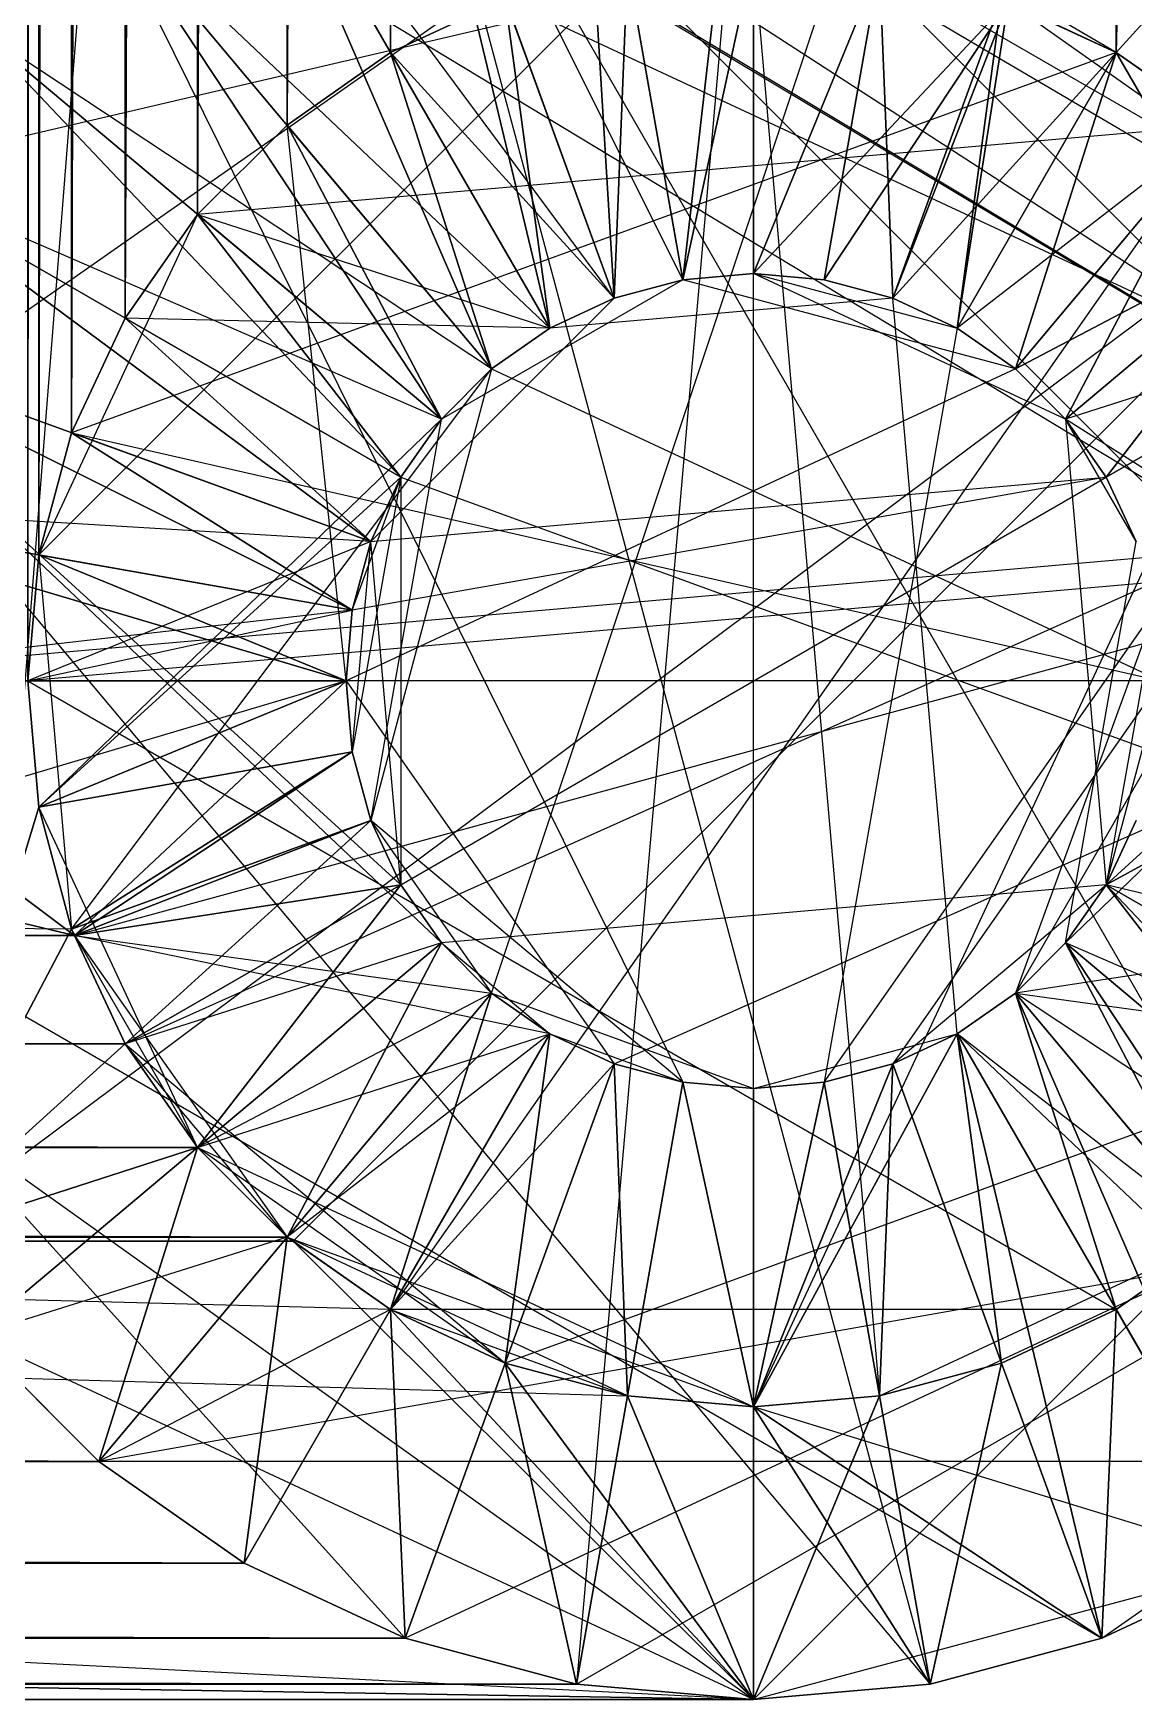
# Model space of a CAD drawing. Extents: x -139 to 143, y -92 to 96.
# Drawn here: x 127.31 to 137.47, y -92.42 to -77.05 of the extents above; entities that cross this region are included whole.
import ezdxf

# ---------------------------------------------------------------- set-up
doc = ezdxf.new("R2010")
doc.units = 0
doc.layers.get('0').update_dxf_attribs({"linetype": 'CONTINUOUS'})

msp = doc.modelspace()

# ---------------------------------------------------------------- linework, layer by layer
at = {"color": 7}
for points in [[(-129.233, 95.572, 5.052), (133.958, 95.572, 5.052), (140.655, -83.022, -0.587), (143.358, -83.022, -0.822), (140.655, -83.022, -0.822), (140.655, -83.022, -0.587), (143.358, -83.022, -0.822), (140.655, -83.022, -0.587), (143.358, -83.022, -0.587), (143.358, -83.022, -0.822), (-138.633, -83.022, -0.587)], [(-129.233, -92.422, -0.822), (133.958, -92.422, -0.822), (-124.985, -88.192, -0.822), (133.958, 95.572, -0.822), (132.795, 92.768, -0.822), (133.958, 92.869, -0.822), (133.958, 95.572, -0.822), (133.958, 95.572, -0.822), (131.667, 92.465, -0.822), (132.795, 92.768, -0.822), (133.958, 95.572, -0.822), (133.958, 95.572, -0.822), (130.609, 91.972, -0.822), (131.667, 92.465, -0.822), (133.958, 95.572, -0.822), (133.958, 95.572, -0.822), (129.709, 91.342, -0.822), (130.609, 91.972, -0.822), (133.958, 95.572, -0.822), (133.958, 95.572, -0.822), (-124.985, 91.342, -0.822), (129.709, 91.342, -0.822), (133.958, 95.572, -0.822), (-129.233, 95.572, -0.822)], [(-129.233, 95.572, -0.822), (133.958, -92.422, -0.822), (133.958, -89.72, -0.587), (133.958, -89.72, -0.822), (133.958, -92.422, -0.822), (133.958, -89.72, -0.587), (133.958, -92.422, -0.822), (133.958, -92.422, -0.587), (133.958, -89.72, -0.587), (133.958, 92.869, -0.822), (133.958, 95.572, -0.587), (133.958, 95.572, -0.822), (133.958, 92.869, -0.822), (133.958, 95.572, -0.587), (133.958, 92.869, -0.822), (133.958, 92.869, -0.587), (133.958, 95.572, -0.587), (133.958, 95.572, -0.587), (-129.233, 95.572, -0.822), (133.958, 95.572, -0.822), (133.958, 95.572, -0.587), (133.958, 95.572, -0.587), (-129.233, 95.572, -0.587)], [(-128.07, 92.768, -0.822), (143.358, -83.022, -0.587), (143.358, 86.172, -0.587)], [(139.128, 81.923, -0.822), (143.358, -83.022, -0.822), (143.358, 86.172, -0.822), (143.358, -83.022, -0.822), (139.758, -79.674, -0.822), (140.251, -80.732, -0.822), (143.358, -83.022, -0.822), (139.128, -78.774, -0.822), (143.358, -83.022, -0.822), (139.128, 81.923, -0.822), (139.128, -78.774, -0.822), (143.358, -83.022, -0.822), (139.128, -78.774, -0.822), (139.758, -79.674, -0.822), (143.358, -83.022, -0.822), (-138.633, 86.172, -0.822)], [(-138.49, 84.54, 5.052), (143.215, -81.39, 5.052), (143.358, 86.172, 5.052), (143.358, -83.022, 5.052), (143.215, -81.39, 5.052), (143.215, -81.39, 5.052), (143.215, 84.54, 5.052)], [(127.664, 83.881, 5.287), (127.362, -81.859, 5.287), (127.261, -83.022, 5.287), (127.362, 85.009, 5.287), (127.362, -81.859, 5.287), (127.261, -83.022, 5.287), (127.362, 85.009, 5.287), (127.261, -83.022, 5.287), (127.261, 86.172, 5.287)], [(128.158, 82.823, 5.287), (127.664, -80.732, 5.287), (127.362, -81.859, 5.287), (127.664, 83.881, 5.287), (127.664, -80.732, 5.287), (127.362, -81.859, 5.287), (127.362, -81.859, 5.287), (127.362, 85.009, 5.287)], [(-135.527, 83.881, -0.587), (140.655, -83.022, -0.587)], [(-135.527, 83.881, 5.287), (143.358, -83.022, 5.052), (143.215, -81.39, 5.287), (143.215, -81.39, 5.052), (143.358, -83.022, 5.052), (143.215, -81.39, 5.287), (143.358, -83.022, 5.052), (143.358, -83.022, 5.287), (143.215, -81.39, 5.287), (124.558, -83.022, -0.117), (124.701, -81.39, -0.587), (124.701, -81.39, -0.117), (124.558, -83.022, -0.117), (124.701, -81.39, -0.587), (124.558, -83.022, -0.117), (124.558, -83.022, -0.587), (124.701, -81.39, -0.587), (135.59, -73.766, -0.117)], [(128.827, 81.867, 5.287), (128.158, -79.674, 5.287), (127.664, -80.732, 5.287), (128.158, 82.823, 5.287), (128.158, -79.674, 5.287), (127.664, -80.732, 5.287), (127.664, -80.732, 5.287), (127.664, 83.881, 5.287)], [(129.653, 81.042, 5.287), (128.827, -78.717, 5.287), (128.158, -79.674, 5.287), (128.827, 81.867, 5.287), (128.827, -78.717, 5.287), (128.158, -79.674, 5.287), (128.158, -79.674, 5.287), (128.158, 82.823, 5.287)], [(-124.985, -88.192, -5.287), (129.709, -88.192, -5.287), (139.128, -78.774, -5.287), (139.128, 81.923, -0.822)], [(130.609, 80.372, 5.287), (129.653, -77.892, 5.287), (128.827, -78.717, 5.287), (129.653, 81.042, 5.287), (129.653, -77.892, 5.287), (128.827, -78.717, 5.287), (128.827, -78.717, 5.287), (128.827, 81.867, 5.287)], [(131.667, 79.879, 5.287), (130.609, -77.222, 5.287), (129.653, -77.892, 5.287), (130.609, 80.372, 5.287), (130.609, -77.222, 5.287), (129.653, -77.892, 5.287), (129.653, -77.892, 5.287), (129.653, 81.042, 5.287)], [(136.308, 79.906, -5.287), (137.306, -77.222, -5.287), (136.308, 79.906, -5.287), (136.308, -76.757, -5.287), (137.306, -77.222, -5.287), (-132.582, 80.372, -5.287)], [(132.795, 79.576, 5.287), (131.667, -76.729, 5.287), (130.609, -77.222, 5.287), (131.667, 79.879, 5.287), (131.667, -76.729, 5.287), (130.609, -77.222, 5.287), (130.609, -77.222, 5.287), (130.609, 80.372, 5.287)], [(136.308, 79.906, -5.287), (137.306, -77.222, -5.287), (137.306, 80.372, -5.287)], [(137.306, 80.372, -5.287), (137.306, -77.222, -5.287), (138.263, -77.892, -5.287), (137.306, 80.372, -5.287)], [(141.158, 80.13, 5.287), (137.306, -77.222, 5.287), (139.128, -75.211, 5.287), (138.263, -77.892, 5.287), (137.306, -77.222, 5.287), (136.248, -76.729, 5.287), (139.128, -75.211, 5.287), (137.306, -77.222, 5.287), (136.248, -76.729, 5.287), (140, 78.971, 5.287)], [(140, 78.971, 5.052), (126.757, -89.064, 5.052), (-121.422, -88.192, 5.052), (126.147, -88.192, 5.052), (126.757, -89.064, 5.052), (-122.033, -89.064, 5.052), (126.757, -89.064, 5.052), (127.916, -90.223, 5.052), (-122.033, -89.064, 5.052)], [(133.958, -73.623, -0.587), (132.326, -92.279, 5.287), (133.958, -92.422, 5.052), (132.326, -92.279, 5.052), (132.326, -92.279, 5.287), (133.958, -92.422, 5.052), (132.326, -92.279, 5.287), (133.958, -92.422, 5.287), (133.958, -92.422, 5.052), (126.757, -89.064, 5.287), (126.147, -88.192, 5.052), (126.147, -88.192, 5.287), (126.757, -89.064, 5.287), (126.147, -88.192, 5.052), (126.757, -89.064, 5.287), (126.757, -89.064, 5.052), (126.147, -88.192, 5.052), (141.158, -76.98, 5.052)], [(132.326, -73.766, -0.587), (133.305, -79.32, -0.587), (133.958, -73.623, -0.587)], [(133.958, -73.623, -0.587), (133.305, -79.32, -0.587), (133.958, -79.263, -0.587), (133.958, -73.623, -0.587)], [(133.958, -73.623, -0.587), (133.958, -79.263, -0.587), (136.308, -76.757, -0.587), (133.958, -79.263, -0.587), (134.611, -79.32, -0.587), (136.308, -76.757, -0.587)], [(127.916, -75.822, -0.587), (133.305, -86.725, -0.587), (133.958, -89.72, -0.587), (133.958, -86.782, -0.587), (133.305, -86.725, -0.587), (133.305, -86.725, -0.587), (132.795, -89.618, -0.587), (133.958, -89.72, -0.587), (133.305, -86.725, -0.587), (132.672, -86.556, -0.587), (132.795, -89.618, -0.587), (133.305, -86.725, -0.587), (132.672, -86.556, -0.587), (131.667, -89.316, -0.587), (132.672, -86.556, -0.587), (132.078, -86.279, -0.587), (131.667, -89.316, -0.587), (132.672, -86.556, -0.587), (131.667, -89.316, -0.587), (132.795, -89.618, -0.587), (132.672, -86.556, -0.587), (130.609, -88.822, -0.587), (132.078, -86.279, -0.587), (131.541, -85.903, -0.587), (130.609, -88.822, -0.587), (129.653, -88.153, -0.587), (131.541, -85.903, -0.587), (131.078, -85.439, -0.587), (129.653, -88.153, -0.587), (128.827, -87.327, -0.587), (131.078, -85.439, -0.587), (130.702, -84.902, -0.587), (128.827, -87.327, -0.587), (132.078, -86.279, -0.587), (130.609, -88.822, -0.587), (131.667, -89.316, -0.587), (132.078, -86.279, -0.587), (127.692, -85.372, -0.587), (130.702, -84.902, -0.587), (130.425, -84.308, -0.587), (127.692, -85.372, -0.587), (127.692, -85.372, -0.587), (130.425, -84.308, -0.587), (130.255, -83.675, -0.587), (127.692, -85.372, -0.587), (127.692, -85.372, -0.587), (130.255, -83.675, -0.587), (130.198, -83.022, -0.587), (127.692, -85.372, -0.587), (131.541, -85.903, -0.587), (129.653, -88.153, -0.587), (130.609, -88.822, -0.587), (131.541, -85.903, -0.587), (135.59, -73.766, -0.587)], [(132.326, -73.766, -0.587), (133.305, -79.32, -0.587), (132.326, -73.766, -0.587), (132.672, -79.489, -0.587), (133.305, -79.32, -0.587), (130.743, -74.19, -0.587), (132.672, -79.489, -0.587), (132.326, -73.766, -0.587)], [(132.326, -73.766, -0.587), (143.215, -84.655, -0.587)], [(130.743, -74.19, -0.587), (132.672, -79.489, -0.587), (130.743, -74.19, -0.587), (132.078, -79.766, -0.587), (132.672, -79.489, -0.587), (129.258, -74.882, -0.587), (132.078, -79.766, -0.587), (130.743, -74.19, -0.587)], [(130.743, -74.19, -0.587), (140, -90.223, -0.587)], [(140, -90.223, -0.587), (135.838, -86.279, -0.587), (138.658, -91.163, -0.587), (136.375, -85.903, -0.587), (135.838, -86.279, -0.587), (138.658, -91.163, -0.587), (135.838, -86.279, -0.587), (137.173, -91.855, -0.587), (138.658, -91.163, -0.587), (133.958, -89.72, -0.587), (137.173, -91.855, -0.587), (135.838, -86.279, -0.587), (133.958, -89.72, -0.587), (133.958, -89.72, -0.587), (135.838, -86.279, -0.587), (135.244, -86.556, -0.587), (133.958, -89.72, -0.587), (133.958, -89.72, -0.587), (135.244, -86.556, -0.587), (134.611, -86.725, -0.587), (133.958, -89.72, -0.587), (133.958, -89.72, -0.587), (134.611, -86.725, -0.587), (133.958, -86.782, -0.587), (133.958, -89.72, -0.587), (137.173, -91.855, -0.587), (133.958, -89.72, -0.587), (135.59, -92.279, -0.587), (137.173, -91.855, -0.587), (135.59, -92.279, -0.587), (133.958, -89.72, -0.587), (133.958, -92.422, -0.587), (135.59, -92.279, -0.587), (130.743, -74.19, -0.117)], [(129.258, -74.882, -0.587), (132.078, -79.766, -0.587), (129.258, -74.882, -0.587), (131.541, -80.142, -0.587), (132.078, -79.766, -0.587), (127.916, -75.822, -0.587), (131.541, -80.142, -0.587), (129.258, -74.882, -0.587)], [(139.128, -75.211, 5.052), (125.817, -78.323, -0.117), (126.757, -76.98, -0.587)], [(127.916, -75.822, -0.587), (131.541, -80.142, -0.587), (127.916, -75.822, -0.587), (131.078, -80.606, -0.587), (131.541, -80.142, -0.587), (126.757, -76.98, -0.587), (131.078, -80.606, -0.587), (127.916, -75.822, -0.587)], [(133.958, -76.325, 2.937), (133.305, -79.32, 2.937), (132.672, -79.489, 2.937), (132.795, -76.427, 2.937), (133.305, -79.32, 2.937), (132.672, -79.489, 2.937), (131.667, -76.729, 2.937), (132.672, -79.489, 2.937), (132.078, -79.766, 2.937), (131.667, -76.729, 2.937), (132.672, -79.489, 2.937), (131.667, -76.729, 2.937)], [(135.121, -76.427, 2.937), (133.958, -79.263, 2.937), (133.305, -79.32, 2.937), (133.958, -76.325, 2.937), (133.958, -79.263, 2.937), (133.305, -79.32, 2.937), (133.305, -79.32, 2.937), (132.795, -76.427, 2.937)], [(133.958, -76.325, 2.937), (135.121, -89.618, 5.287), (133.958, -89.72, 2.937), (135.121, -89.618, 2.937), (135.121, -89.618, 5.287), (133.958, -89.72, 2.937), (135.121, -89.618, 5.287), (133.958, -89.72, 5.287), (133.958, -89.72, 2.937), (139.088, -78.717, 5.287)], [(136.248, -76.729, 2.937), (135.244, -79.489, 2.937), (134.611, -79.32, 2.937), (135.121, -76.427, 2.937), (135.244, -79.489, 2.937), (134.611, -79.32, 2.937), (133.958, -79.263, 2.937), (135.121, -76.427, 2.937), (134.611, -79.32, 2.937), (133.958, -79.263, 2.937), (133.958, -79.263, 2.937), (133.958, -76.325, 2.937)], [(127.261, -83.022, 5.287), (127.362, -81.859, 5.287), (132.795, -76.427, 5.287)], [(132.795, -76.427, 2.937), (132.672, -79.489, 2.937), (130.609, -77.222, 2.937), (132.078, -79.766, 2.937), (131.541, -80.142, 2.937), (130.609, -77.222, 2.937), (129.653, -77.892, 2.937), (131.541, -80.142, 2.937), (131.078, -80.606, 2.937), (129.653, -77.892, 2.937), (128.827, -78.717, 2.937), (131.078, -80.606, 2.937), (130.702, -81.142, 2.937), (128.827, -78.717, 2.937), (132.078, -79.766, 2.937), (130.609, -77.222, 2.937), (131.667, -76.729, 2.937), (132.078, -79.766, 2.937), (128.158, -79.674, 2.937), (130.702, -81.142, 2.937), (130.425, -81.736, 2.937), (128.158, -79.674, 2.937), (127.664, -80.732, 2.937), (130.425, -81.736, 2.937), (130.255, -82.37, 2.937), (127.664, -80.732, 2.937), (127.362, -81.859, 2.937), (130.255, -82.37, 2.937), (130.198, -83.022, 2.937), (127.362, -81.859, 2.937), (127.664, -85.313, 2.937), (130.425, -84.308, 2.937), (128.158, -86.371, 2.937), (127.664, -85.313, 2.937), (131.541, -80.142, 2.937), (129.653, -77.892, 2.937), (130.609, -77.222, 2.937), (131.541, -80.142, 2.937), (130.425, -84.308, 2.937), (127.664, -85.313, 2.937), (130.255, -83.675, 2.937), (130.425, -84.308, 2.937), (131.078, -80.606, 2.937), (128.827, -78.717, 2.937), (129.653, -77.892, 2.937), (131.078, -80.606, 2.937), (127.362, -84.185, 2.937), (130.255, -83.675, 2.937), (127.664, -85.313, 2.937), (127.362, -84.185, 2.937), (130.702, -81.142, 2.937), (128.158, -79.674, 2.937), (128.827, -78.717, 2.937), (130.702, -81.142, 2.937), (130.255, -83.675, 2.937), (127.362, -84.185, 2.937), (130.198, -83.022, 2.937), (130.255, -83.675, 2.937), (130.425, -81.736, 2.937), (127.664, -80.732, 2.937), (128.158, -79.674, 2.937), (130.425, -81.736, 2.937), (127.261, -83.022, 2.937), (130.198, -83.022, 2.937), (127.362, -84.185, 2.937), (127.261, -83.022, 2.937), (130.255, -82.37, 2.937), (127.362, -81.859, 2.937), (127.664, -80.732, 2.937), (130.255, -82.37, 2.937), (130.198, -83.022, 2.937), (127.261, -83.022, 2.937), (127.362, -81.859, 2.937), (130.198, -83.022, 2.937), (129.653, -77.892, 5.287), (130.609, -77.222, 2.937), (129.653, -77.892, 2.937), (129.653, -77.892, 5.287), (130.609, -77.222, 2.937), (129.653, -77.892, 5.287), (130.609, -77.222, 5.287), (130.609, -77.222, 2.937), (131.667, -76.729, 5.287)], [(132.795, -76.427, 2.937), (140.553, -84.185, 5.287)], [(139.088, -78.717, 2.937), (135.121, -76.427, 5.287)], [(139.088, -78.717, 2.937), (136.375, -80.142, 2.937), (138.263, -77.892, 2.937), (136.838, -80.606, 2.937), (136.375, -80.142, 2.937), (138.263, -77.892, 2.937), (136.375, -80.142, 2.937), (137.306, -77.222, 2.937), (138.263, -77.892, 2.937), (135.838, -79.766, 2.937), (137.306, -77.222, 2.937), (136.375, -80.142, 2.937), (135.838, -79.766, 2.937), (137.306, -77.222, 2.937), (135.838, -79.766, 2.937), (136.248, -76.729, 2.937), (137.306, -77.222, 2.937), (135.244, -79.489, 2.937), (136.248, -76.729, 2.937), (135.838, -79.766, 2.937), (135.244, -79.489, 2.937), (135.244, -79.489, 2.937), (135.121, -76.427, 2.937)], [(136.248, -76.729, 5.287), (137.306, -77.222, 2.937), (136.248, -76.729, 5.287), (137.306, -77.222, 5.287), (137.306, -77.222, 2.937), (127.664, -80.732, 2.937), (128.158, -79.674, 5.287), (128.158, -79.674, 2.937), (127.664, -80.732, 2.937), (128.158, -79.674, 5.287), (127.664, -80.732, 2.937), (127.664, -80.732, 5.287), (128.158, -79.674, 5.287), (128.158, -79.674, 2.937), (128.827, -78.717, 5.287), (128.827, -78.717, 2.937), (128.158, -79.674, 2.937), (128.827, -78.717, 5.287), (128.158, -79.674, 2.937), (128.158, -79.674, 5.287), (128.827, -78.717, 5.287), (127.362, -81.859, 2.937), (127.664, -80.732, 5.287), (127.664, -80.732, 2.937), (127.362, -81.859, 2.937), (127.664, -80.732, 5.287), (127.362, -81.859, 2.937), (127.362, -81.859, 5.287), (127.664, -80.732, 5.287), (137.718, -83.022, 2.937)], [(138.263, -77.892, 2.937), (128.827, -78.717, 2.937), (129.653, -77.892, 5.287), (129.653, -77.892, 2.937), (128.827, -78.717, 2.937), (129.653, -77.892, 5.287), (128.827, -78.717, 2.937), (128.827, -78.717, 5.287), (129.653, -77.892, 5.287), (130.609, -77.222, 5.287), (131.667, -76.729, 2.937), (130.609, -77.222, 2.937), (130.609, -77.222, 5.287), (131.667, -76.729, 2.937), (130.609, -77.222, 5.287), (131.667, -76.729, 5.287)], [(131.667, -76.729, 2.937), (140.251, -80.732, 5.287)], [(136.308, -76.757, -0.587), (134.611, -79.32, -0.587), (135.244, -79.489, -0.587), (136.308, -76.757, -0.587), (133.958, -79.263, -0.587), (136.308, -76.757, -0.587)], [(136.308, -76.757, -0.587), (135.244, -79.489, -0.587), (135.838, -79.766, -0.587), (136.308, -76.757, -0.587)], [(138.263, -77.892, -0.587), (136.375, -80.142, -0.587), (136.838, -80.606, -0.587), (138.263, -77.892, -0.587), (135.838, -79.766, -0.587), (137.306, -77.222, -0.587), (136.308, -76.757, -0.587), (135.838, -79.766, -0.587), (137.306, -77.222, -0.587), (135.838, -79.766, -0.587), (136.375, -80.142, -0.587), (137.306, -77.222, -0.587), (140.655, -83.022, -0.587)], [(136.248, -76.729, 5.287), (137.306, -77.222, 2.937), (136.248, -76.729, 2.937)], [(139.088, -78.717, -5.287), (136.308, -76.757, -0.587), (137.306, -77.222, -5.287), (136.308, -76.757, -5.287)], [(136.308, -76.757, -0.587), (137.306, -77.222, -5.287), (136.308, -76.757, -0.587), (137.306, -77.222, -0.587), (137.306, -77.222, -5.287), (137.306, -77.222, -0.587), (138.263, -77.892, -5.287), (137.306, -77.222, -5.287), (137.306, -77.222, -0.587), (138.263, -77.892, -5.287), (137.306, -77.222, -0.587), (138.263, -77.892, -0.587)], [(126.757, -76.98, -0.587), (131.078, -80.606, -0.587), (126.757, -76.98, -0.587), (130.702, -81.142, -0.587), (131.078, -80.606, -0.587), (125.817, -78.323, -0.587), (130.702, -81.142, -0.587), (126.757, -76.98, -0.587)], [(139.088, -78.717, -0.587), (136.375, -80.142, -0.587), (138.263, -77.892, -0.587), (137.306, -77.222, -0.587), (136.375, -80.142, -0.587), (139.088, -78.717, -0.587), (137.214, -81.142, -0.587), (137.491, -81.736, -0.587)], [(140.655, -83.022, 2.937), (137.306, -77.222, 5.287), (138.263, -77.892, 2.937), (137.306, -77.222, 2.937), (137.306, -77.222, 5.287), (138.263, -77.892, 2.937), (137.306, -77.222, 5.287), (138.263, -77.892, 5.287)], [(138.263, -77.892, -5.287), (130.609, -88.822, -0.822), (130.609, -88.822, -0.587), (129.709, -88.192, -0.822), (130.609, -88.822, -0.822), (129.709, -88.192, -0.822), (129.653, -88.153, -5.287), (129.709, -88.192, -5.287), (129.709, -88.192, -0.822), (129.709, -88.192, -0.822), (129.653, -88.153, -0.587), (129.653, -88.153, -5.287), (129.709, -88.192, -0.822), (129.653, -88.153, -0.587), (129.709, -88.192, -0.822), (130.609, -88.822, -0.587), (129.653, -88.153, -0.587), (128.158, -86.371, -5.287), (127.692, -85.372, -0.587), (127.692, -85.372, -5.287), (128.158, -86.371, -5.287), (127.692, -85.372, -0.587), (128.158, -86.371, -5.287), (128.158, -86.371, -0.587), (127.692, -85.372, -0.587), (129.653, -88.153, -5.287), (128.827, -87.327, -0.587), (128.827, -87.327, -5.287), (129.653, -88.153, -5.287), (128.827, -87.327, -0.587), (129.653, -88.153, -5.287), (129.653, -88.153, -0.587), (128.827, -87.327, -0.587), (133.958, -89.72, -0.587), (132.795, -89.618, -0.822), (133.958, -89.72, -0.822), (133.958, -89.72, -0.587), (132.795, -89.618, -0.822), (133.958, -89.72, -0.587), (132.795, -89.618, -0.587), (132.795, -89.618, -0.822), (132.795, -89.618, -0.587), (131.667, -89.316, -0.822), (132.795, -89.618, -0.822), (132.795, -89.618, -0.587), (131.667, -89.316, -0.822), (132.795, -89.618, -0.587), (131.667, -89.316, -0.587), (131.667, -89.316, -0.822), (128.827, -87.327, -5.287), (128.158, -86.371, -0.587), (128.158, -86.371, -5.287), (128.827, -87.327, -5.287), (128.158, -86.371, -0.587), (128.827, -87.327, -5.287), (128.827, -87.327, -0.587), (128.158, -86.371, -0.587), (131.667, -89.316, -0.587), (130.609, -88.822, -0.822), (131.667, -89.316, -0.822), (131.667, -89.316, -0.587), (130.609, -88.822, -0.822), (131.667, -89.316, -0.587), (130.609, -88.822, -0.587), (130.609, -88.822, -0.822), (-135.829, -81.859, -0.822)], [(138.263, -77.892, -0.587), (136.838, -80.606, -0.587), (137.214, -84.902, -0.587), (140.655, -83.022, -0.587)], [(139.758, -79.674, 2.937), (136.838, -80.606, 2.937), (139.088, -78.717, 2.937), (137.214, -81.142, 2.937), (136.838, -80.606, 2.937), (139.088, -78.717, 2.937), (136.838, -80.606, 2.937), (138.263, -77.892, 2.937)], [(125.817, -78.323, -0.587), (130.702, -81.142, -0.587), (125.817, -78.323, -0.587), (130.425, -81.736, -0.587), (130.702, -81.142, -0.587), (130.702, -84.902, -0.587), (127.692, -85.372, -0.587), (128.158, -86.371, -0.587), (130.702, -84.902, -0.587), (131.078, -85.439, -0.587), (128.827, -87.327, -0.587), (129.653, -88.153, -0.587), (131.078, -85.439, -0.587), (125.125, -79.808, -0.587), (130.425, -81.736, -0.587), (125.817, -78.323, -0.587)], [(139.088, -78.717, -0.587), (136.838, -80.606, -0.587), (137.214, -81.142, -0.587), (139.088, -78.717, -0.587)], [(140.655, -83.022, -0.587), (136.838, -80.606, -0.587), (139.088, -78.717, -0.587)], [(137.491, -81.736, 2.937), (137.214, -81.142, 2.937), (139.758, -79.674, 2.937), (137.214, -81.142, 2.937), (139.088, -78.717, 2.937)], [(-129.233, -92.422, 5.052), (133.958, -92.422, -0.587), (-129.233, -92.422, 5.052), (133.958, -92.422, 5.052), (133.958, -92.422, -0.587), (-134.403, -78.774, -0.822)], [(137.491, -81.736, -0.587), (136.838, -80.606, 2.937), (136.375, -80.142, -0.587), (136.375, -80.142, 2.937), (136.838, -80.606, 2.937), (136.375, -80.142, -0.587), (136.838, -80.606, 2.937), (136.838, -80.606, -0.587), (136.375, -80.142, -0.587), (133.305, -79.32, 2.937), (133.958, -79.263, -0.587), (133.305, -79.32, -0.587), (133.305, -79.32, 2.937), (133.958, -79.263, -0.587), (133.305, -79.32, 2.937), (133.958, -79.263, 2.937), (133.958, -79.263, -0.587), (135.838, -79.766, 2.937), (136.375, -80.142, -0.587), (135.838, -79.766, -0.587), (135.838, -79.766, 2.937), (136.375, -80.142, -0.587), (135.838, -79.766, 2.937), (136.375, -80.142, 2.937), (136.375, -80.142, -0.587), (130.198, -83.022, -0.587), (130.255, -82.37, 2.937), (130.255, -82.37, -0.587), (130.198, -83.022, -0.587), (130.255, -82.37, 2.937), (130.198, -83.022, -0.587), (130.198, -83.022, 2.937), (130.255, -82.37, 2.937), (130.702, -81.142, -0.587), (131.078, -80.606, 2.937), (131.078, -80.606, -0.587), (130.702, -81.142, -0.587), (131.078, -80.606, 2.937), (130.702, -81.142, -0.587), (130.702, -81.142, 2.937), (131.078, -80.606, 2.937), (131.541, -80.142, 2.937), (132.078, -79.766, -0.587), (131.541, -80.142, -0.587), (131.541, -80.142, 2.937), (132.078, -79.766, -0.587), (131.541, -80.142, 2.937), (132.078, -79.766, 2.937), (132.078, -79.766, -0.587), (132.672, -79.489, 2.937), (133.305, -79.32, -0.587), (132.672, -79.489, -0.587), (132.672, -79.489, 2.937), (133.305, -79.32, -0.587), (132.672, -79.489, 2.937), (133.305, -79.32, 2.937), (133.305, -79.32, -0.587), (131.078, -80.606, -0.587), (131.541, -80.142, 2.937), (131.541, -80.142, -0.587), (131.078, -80.606, -0.587), (131.541, -80.142, 2.937), (131.078, -80.606, -0.587), (131.078, -80.606, 2.937), (131.541, -80.142, 2.937), (137.718, -83.022, 2.937)], [(137.491, -81.736, -0.587), (137.214, -81.142, -0.587), (130.255, -82.37, -0.587), (130.425, -81.736, 2.937), (130.425, -81.736, -0.587), (130.255, -82.37, -0.587), (130.425, -81.736, 2.937), (130.255, -82.37, -0.587), (130.255, -82.37, 2.937), (130.425, -81.736, 2.937), (137.214, -81.142, 2.937), (136.838, -80.606, -0.587), (136.838, -80.606, 2.937), (137.214, -81.142, 2.937), (136.838, -80.606, -0.587), (137.214, -81.142, 2.937), (137.214, -81.142, -0.587), (136.838, -80.606, -0.587), (133.958, -79.263, 2.937), (134.611, -79.32, -0.587), (133.958, -79.263, -0.587), (133.958, -79.263, 2.937), (134.611, -79.32, -0.587), (133.958, -79.263, 2.937), (134.611, -79.32, 2.937), (134.611, -79.32, -0.587), (134.611, -79.32, 2.937), (135.244, -79.489, -0.587), (134.611, -79.32, -0.587), (134.611, -79.32, 2.937), (135.244, -79.489, -0.587), (134.611, -79.32, 2.937), (135.244, -79.489, 2.937), (135.244, -79.489, -0.587), (132.078, -79.766, 2.937), (132.672, -79.489, -0.587), (132.078, -79.766, -0.587), (132.078, -79.766, 2.937), (132.672, -79.489, -0.587), (132.078, -79.766, 2.937), (132.672, -79.489, 2.937), (132.672, -79.489, -0.587), (130.425, -81.736, -0.587), (130.702, -81.142, 2.937), (130.702, -81.142, -0.587), (130.425, -81.736, -0.587), (130.702, -81.142, 2.937), (130.425, -81.736, -0.587), (130.425, -81.736, 2.937), (130.702, -81.142, 2.937), (137.661, -83.675, 2.937)], [(137.661, -82.37, -0.587), (136.375, -85.903, 2.937), (135.838, -86.279, -0.587), (136.375, -85.903, -0.587), (136.375, -85.903, 2.937), (135.838, -86.279, -0.587), (136.375, -85.903, 2.937), (135.838, -86.279, 2.937), (135.838, -86.279, -0.587), (135.244, -79.489, 2.937), (135.838, -79.766, -0.587), (135.244, -79.489, -0.587), (135.244, -79.489, 2.937), (135.838, -79.766, -0.587), (135.244, -79.489, 2.937), (135.838, -79.766, 2.937), (135.838, -79.766, -0.587), (134.611, -86.725, 2.937), (133.958, -86.782, -0.587), (134.611, -86.725, -0.587), (134.611, -86.725, 2.937), (133.958, -86.782, -0.587), (134.611, -86.725, 2.937), (133.958, -86.782, 2.937), (133.958, -86.782, -0.587), (135.838, -86.279, 2.937), (135.244, -86.556, -0.587), (135.838, -86.279, -0.587), (135.838, -86.279, 2.937), (135.244, -86.556, -0.587), (135.838, -86.279, 2.937), (135.244, -86.556, 2.937), (135.244, -86.556, -0.587), (137.214, -84.902, 2.937), (137.491, -84.308, -0.587)], [(138.263, -88.153, 2.937), (136.375, -85.903, 2.937), (136.838, -85.439, 2.937), (138.263, -88.153, 2.937), (135.838, -86.279, 2.937), (137.306, -88.822, 2.937), (136.248, -89.316, 2.937), (135.838, -86.279, 2.937), (137.306, -88.822, 2.937), (135.838, -86.279, 2.937), (136.375, -85.903, 2.937), (137.306, -88.822, 2.937), (136.248, -89.316, 2.937), (135.244, -86.556, 2.937), (135.838, -86.279, 2.937), (136.248, -89.316, 2.937), (135.121, -89.618, 2.937), (135.244, -86.556, 2.937), (136.248, -89.316, 2.937), (135.121, -89.618, 2.937), (135.121, -89.618, 2.937), (134.611, -86.725, 2.937), (135.244, -86.556, 2.937), (135.121, -89.618, 2.937), (133.958, -89.72, 2.937), (134.611, -86.725, 2.937), (135.121, -89.618, 2.937), (133.958, -89.72, 2.937), (133.958, -89.72, 2.937), (133.958, -86.782, 2.937), (134.611, -86.725, 2.937), (133.958, -89.72, 2.937), (133.958, -89.72, 2.937), (133.305, -86.725, 2.937), (133.958, -86.782, 2.937), (133.958, -89.72, 2.937), (132.795, -89.618, 2.937), (133.305, -86.725, 2.937), (133.958, -89.72, 2.937), (132.795, -89.618, 2.937), (132.795, -89.618, 2.937), (132.672, -86.556, 2.937), (133.305, -86.725, 2.937), (132.795, -89.618, 2.937), (131.667, -89.316, 2.937), (132.672, -86.556, 2.937), (132.795, -89.618, 2.937), (131.667, -89.316, 2.937), (132.672, -86.556, 2.937), (131.667, -89.316, 2.937), (132.078, -86.279, 2.937), (132.672, -86.556, 2.937), (130.609, -88.822, 2.937), (132.078, -86.279, 2.937), (131.667, -89.316, 2.937), (130.609, -88.822, 2.937), (132.078, -86.279, 2.937), (130.609, -88.822, 2.937), (131.541, -85.903, 2.937), (132.078, -86.279, 2.937), (129.653, -88.153, 2.937), (131.541, -85.903, 2.937), (130.609, -88.822, 2.937), (129.653, -88.153, 2.937), (131.541, -85.903, 2.937), (129.653, -88.153, 2.937), (131.078, -85.439, 2.937), (131.541, -85.903, 2.937), (128.827, -87.327, 2.937), (131.078, -85.439, 2.937), (129.653, -88.153, 2.937), (128.827, -87.327, 2.937), (131.078, -85.439, 2.937), (128.827, -87.327, 2.937), (130.702, -84.902, 2.937), (131.078, -85.439, 2.937), (128.158, -86.371, 2.937), (130.702, -84.902, 2.937), (128.827, -87.327, 2.937), (128.158, -86.371, 2.937), (130.702, -84.902, 2.937), (128.158, -86.371, 2.937), (130.425, -84.308, 2.937), (130.702, -84.902, 2.937), (137.214, -81.142, 2.937), (139.758, -79.674, 2.937)], [(125.125, -79.808, -0.587), (130.702, -84.902, -0.587), (128.158, -86.371, -0.587), (128.827, -87.327, -0.587), (130.702, -84.902, -0.587), (130.425, -81.736, -0.587), (125.125, -79.808, -0.587), (130.255, -82.37, -0.587), (130.425, -81.736, -0.587), (124.701, -81.39, -0.587), (130.255, -82.37, -0.587), (125.125, -79.808, -0.587)], [(125.125, -79.808, -0.587), (135.59, -92.279, 5.287), (137.173, -91.855, -0.587), (135.59, -92.279, -0.587), (135.59, -92.279, 5.287), (137.173, -91.855, -0.587), (135.59, -92.279, 5.287), (137.173, -91.855, 5.287), (137.173, -91.855, -0.587), (141.158, -89.064, -0.587)], [(127.261, -83.022, 5.287), (127.362, -84.185, 5.287), (127.664, -85.313, 5.287), (126.147, -88.192, 5.287), (127.362, -84.185, 5.287), (127.664, -85.313, 5.287), (128.158, -86.371, 5.287), (126.147, -88.192, 5.287), (127.664, -85.313, 5.287), (128.158, -86.371, 5.287), (142.791, -79.808, 5.287)], [(137.491, -81.736, 2.937), (137.214, -81.142, -0.587), (137.214, -81.142, 2.937), (137.491, -81.736, 2.937), (137.214, -81.142, -0.587), (137.491, -81.736, 2.937)], [(124.701, -81.39, -0.587), (130.255, -82.37, -0.587), (124.701, -81.39, -0.587), (130.198, -83.022, -0.587), (130.255, -82.37, -0.587), (124.558, -83.022, -0.587), (130.198, -83.022, -0.587), (124.701, -81.39, -0.587)], [(138.263, -88.153, 2.937), (136.838, -85.439, 2.937), (137.491, -81.736, 2.937)], [(-135.829, -81.859, -0.822), (132.795, -89.618, -0.822), (133.958, -92.422, -0.822), (133.958, -89.72, -0.822), (132.795, -89.618, -0.822), (131.667, -89.316, -0.822), (133.958, -92.422, -0.822), (132.795, -89.618, -0.822), (131.667, -89.316, -0.822), (130.609, -88.822, -0.822), (133.958, -92.422, -0.822), (131.667, -89.316, -0.822), (130.609, -88.822, -0.822), (129.709, -88.192, -0.822), (133.958, -92.422, -0.822), (130.609, -88.822, -0.822), (129.709, -88.192, -0.822), (-124.985, -88.192, -0.822), (133.958, -92.422, -0.822), (129.709, -88.192, -0.822), (-124.985, -88.192, -0.822)], [(124.893, -85.372, -0.587), (127.692, -85.372, -0.587), (140.553, -81.859, -0.587)], [(140.553, -81.859, 2.937), (127.261, -83.022, 2.937), (127.362, -81.859, 5.287), (127.362, -81.859, 2.937), (127.261, -83.022, 2.937), (127.362, -81.859, 5.287), (127.261, -83.022, 2.937)], [(140.553, -81.859, 2.937), (136.838, -85.439, 2.937), (139.088, -87.327, 2.937)], [(139.088, -87.327, 2.937), (137.214, -84.902, 2.937), (140.553, -81.859, 2.937)], [(137.718, -83.022, -0.587), (135.244, -86.556, 2.937), (134.611, -86.725, -0.587), (135.244, -86.556, -0.587), (135.244, -86.556, 2.937), (134.611, -86.725, -0.587), (135.244, -86.556, 2.937), (134.611, -86.725, 2.937), (134.611, -86.725, -0.587), (137.661, -82.37, 2.937)], [(137.661, -82.37, 2.937), (137.214, -84.902, 2.937), (139.758, -86.371, 2.937)], [(139.758, -86.371, 2.937), (131.667, -89.316, 5.287), (130.609, -88.822, 2.937), (131.667, -89.316, 2.937), (131.667, -89.316, 5.287), (130.609, -88.822, 2.937), (131.667, -89.316, 5.287), (130.609, -88.822, 5.287), (130.609, -88.822, 2.937), (132.795, -89.618, 5.287), (131.667, -89.316, 2.937), (132.795, -89.618, 2.937), (132.795, -89.618, 5.287), (131.667, -89.316, 2.937), (132.795, -89.618, 5.287), (131.667, -89.316, 5.287), (131.667, -89.316, 2.937), (128.827, -87.327, 2.937), (128.158, -86.371, 5.287), (128.158, -86.371, 2.937), (128.827, -87.327, 2.937), (128.158, -86.371, 5.287), (128.827, -87.327, 2.937), (128.827, -87.327, 5.287), (128.158, -86.371, 5.287), (128.158, -86.371, 2.937), (127.664, -85.313, 5.287), (127.664, -85.313, 2.937), (128.158, -86.371, 2.937), (127.664, -85.313, 5.287), (128.158, -86.371, 2.937), (128.158, -86.371, 5.287), (127.664, -85.313, 5.287), (-119.834, -83.022, -0.587)], [(124.558, -83.022, -0.587), (130.198, -83.022, -0.587), (124.558, -83.022, -0.587), (127.692, -85.372, -0.587), (130.198, -83.022, -0.587), (124.701, -84.655, -0.587), (127.692, -85.372, -0.587), (124.558, -83.022, -0.587)], [(138.263, -88.153, 5.287), (137.306, -88.822, 2.937), (138.263, -88.153, 5.287), (137.306, -88.822, 5.287), (137.306, -88.822, 2.937), (130.609, -88.822, 5.287), (129.653, -88.153, 2.937), (130.609, -88.822, 2.937), (130.609, -88.822, 5.287), (129.653, -88.153, 2.937), (130.609, -88.822, 5.287), (129.653, -88.153, 5.287), (129.653, -88.153, 2.937), (133.958, -89.72, 5.287), (132.795, -89.618, 2.937), (133.958, -89.72, 2.937), (133.958, -89.72, 5.287), (132.795, -89.618, 2.937), (133.958, -89.72, 5.287), (132.795, -89.618, 5.287), (132.795, -89.618, 2.937), (129.653, -88.153, 2.937), (128.827, -87.327, 5.287), (128.827, -87.327, 2.937), (129.653, -88.153, 2.937), (128.827, -87.327, 5.287), (129.653, -88.153, 2.937), (129.653, -88.153, 5.287), (128.827, -87.327, 5.287), (127.664, -85.313, 2.937), (127.362, -84.185, 5.287), (127.362, -84.185, 2.937), (127.664, -85.313, 2.937), (127.362, -84.185, 5.287), (127.664, -85.313, 2.937), (127.664, -85.313, 5.287), (127.362, -84.185, 5.287), (127.362, -84.185, 2.937), (127.261, -83.022, 5.287)], [(127.261, -83.022, 2.937), (127.362, -84.185, 2.937), (127.261, -83.022, 5.287), (127.362, -84.185, 2.937), (127.362, -84.185, 5.287), (127.261, -83.022, 5.287), (137.306, -88.822, 5.287), (136.248, -89.316, 2.937), (137.306, -88.822, 2.937), (137.306, -88.822, 5.287), (136.248, -89.316, 2.937), (137.306, -88.822, 5.287), (136.248, -89.316, 5.287), (136.248, -89.316, 2.937), (136.248, -89.316, 5.287), (135.121, -89.618, 2.937), (136.248, -89.316, 2.937), (136.248, -89.316, 5.287), (135.121, -89.618, 2.937), (136.248, -89.316, 5.287), (135.121, -89.618, 5.287), (135.121, -89.618, 2.937), (138.263, -88.153, 5.287)], [(137.661, -83.675, -0.587), (136.375, -85.903, 2.937), (136.838, -85.439, -0.587), (136.838, -85.439, 2.937), (136.375, -85.903, 2.937), (136.838, -85.439, -0.587), (136.375, -85.903, 2.937), (136.375, -85.903, -0.587), (136.838, -85.439, -0.587), (136.838, -85.439, 2.937), (137.214, -84.902, -0.587), (137.214, -84.902, 2.937), (136.838, -85.439, 2.937), (137.214, -84.902, -0.587), (136.838, -85.439, 2.937), (136.838, -85.439, -0.587), (137.214, -84.902, -0.587), (131.078, -85.439, -0.587), (130.702, -84.902, 2.937), (130.702, -84.902, -0.587), (131.078, -85.439, -0.587), (130.702, -84.902, 2.937), (131.078, -85.439, -0.587), (131.078, -85.439, 2.937), (130.702, -84.902, 2.937), (130.702, -84.902, -0.587), (130.425, -84.308, 2.937), (130.425, -84.308, -0.587), (130.702, -84.902, -0.587), (130.425, -84.308, 2.937), (130.702, -84.902, -0.587), (130.702, -84.902, 2.937), (130.425, -84.308, 2.937), (131.541, -85.903, -0.587), (131.078, -85.439, 2.937), (131.078, -85.439, -0.587), (131.541, -85.903, -0.587), (131.078, -85.439, 2.937), (131.541, -85.903, -0.587), (131.541, -85.903, 2.937), (131.078, -85.439, 2.937), (132.078, -86.279, 2.937), (131.541, -85.903, -0.587), (132.078, -86.279, -0.587), (132.078, -86.279, 2.937), (131.541, -85.903, -0.587), (132.078, -86.279, 2.937), (131.541, -85.903, 2.937), (131.541, -85.903, -0.587), (133.958, -86.782, 2.937), (133.305, -86.725, -0.587), (133.958, -86.782, -0.587), (133.958, -86.782, 2.937), (133.305, -86.725, -0.587), (133.958, -86.782, 2.937), (133.305, -86.725, 2.937), (133.305, -86.725, -0.587), (130.425, -84.308, -0.587), (130.255, -83.675, 2.937), (130.255, -83.675, -0.587), (130.425, -84.308, -0.587), (130.255, -83.675, 2.937), (130.425, -84.308, -0.587), (130.425, -84.308, 2.937), (130.255, -83.675, 2.937), (130.255, -83.675, -0.587), (130.198, -83.022, 2.937), (130.198, -83.022, -0.587), (130.255, -83.675, -0.587), (130.198, -83.022, 2.937), (130.255, -83.675, -0.587), (130.255, -83.675, 2.937), (130.198, -83.022, 2.937), (132.672, -86.556, 2.937), (132.078, -86.279, -0.587), (132.672, -86.556, -0.587), (132.672, -86.556, 2.937), (132.078, -86.279, -0.587), (132.672, -86.556, 2.937), (132.078, -86.279, 2.937), (132.078, -86.279, -0.587), (133.305, -86.725, 2.937), (132.672, -86.556, -0.587), (133.305, -86.725, -0.587), (133.305, -86.725, 2.937), (132.672, -86.556, -0.587), (133.305, -86.725, 2.937), (132.672, -86.556, 2.937), (132.672, -86.556, -0.587), (140.655, -83.022, 5.287)], [(143.358, -83.022, 5.052), (133.958, -92.422, 5.052), (135.59, -92.279, -0.587), (133.958, -92.422, -0.587), (133.958, -92.422, 5.052), (135.59, -92.279, 5.287), (133.958, -92.422, 5.052), (133.958, -92.422, 5.287), (135.59, -92.279, 5.287), (133.958, -92.422, 5.052), (135.59, -92.279, 5.287), (135.59, -92.279, -0.587), (133.958, -92.422, 5.052), (138.658, -91.163, 5.287)], [(140.655, -83.022, -0.587), (137.214, -84.902, -0.587), (137.718, -83.022, -0.587)], [(126.147, -88.192, 5.287), (128.827, -87.327, 5.287), (126.147, -88.192, 5.287), (128.158, -86.371, 5.287), (128.827, -87.327, 5.287), (127.362, -84.185, 5.287), (126.147, -88.192, 5.287)], [(140.251, -85.313, 2.937), (136.375, -85.903, 2.937), (138.263, -88.153, 2.937), (137.306, -88.822, 2.937), (136.375, -85.903, 2.937), (139.758, -86.371, 2.937), (137.214, -84.902, 2.937), (137.491, -84.308, 2.937)], [(137.491, -84.308, -0.587), (137.214, -84.902, -0.587), (142.098, -87.722, -0.587), (137.214, -84.902, -0.587), (141.158, -89.064, -0.587)], [(137.491, -84.308, 2.937), (137.214, -84.902, 2.937), (137.491, -84.308, -0.587), (137.214, -84.902, 2.937), (137.214, -84.902, -0.587), (137.491, -84.308, -0.587)], [(124.701, -84.655, -0.587), (127.692, -85.372, -0.587), (124.701, -84.655, -0.587)], [(124.701, -84.655, -0.587), (137.173, -91.855, 5.287), (138.658, -91.163, -0.587), (137.173, -91.855, -0.587), (137.173, -91.855, 5.287), (138.658, -91.163, -0.587), (137.173, -91.855, 5.287), (138.658, -91.163, 5.287)], [(142.098, -87.722, -0.587), (136.838, -85.439, -0.587), (141.158, -89.064, -0.587), (137.214, -84.902, -0.587), (136.838, -85.439, -0.587), (141.158, -89.064, -0.587), (136.838, -85.439, -0.587), (140, -90.223, -0.587)], [(139.088, -87.327, 2.937), (136.838, -85.439, 2.937), (137.214, -84.902, 2.937), (139.088, -87.327, 2.937)], [(142.791, -86.237, -0.587), (137.214, -84.902, -0.587), (142.098, -87.722, -0.587)], [(-123.433, -86.371, -5.287), (128.158, -86.371, -5.287), (-122.968, -85.372, -5.287)], [(-122.968, -85.372, -5.287), (128.158, -86.371, -5.287), (127.692, -85.372, -5.287), (-122.968, -85.372, -5.287)], [(-120.169, -85.372, -0.587), (124.893, -85.372, -0.587), (127.692, -85.372, -5.287), (127.692, -85.372, -0.587), (124.893, -85.372, -0.587), (127.692, -85.372, -5.287), (124.893, -85.372, -0.587), (-122.968, -85.372, -5.287), (127.692, -85.372, -5.287), (-120.169, -85.372, -0.587)], [(142.098, -87.722, 5.287), (127.916, -90.223, 5.287), (129.258, -91.163, 5.052), (127.916, -90.223, 5.052), (127.916, -90.223, 5.287), (129.258, -91.163, 5.052), (127.916, -90.223, 5.287), (129.258, -91.163, 5.287), (129.258, -91.163, 5.052), (129.258, -91.163, 5.287), (130.743, -91.855, 5.052), (129.258, -91.163, 5.052), (129.258, -91.163, 5.287), (130.743, -91.855, 5.052), (129.258, -91.163, 5.287), (130.743, -91.855, 5.287), (130.743, -91.855, 5.052), (124.893, -85.372, -0.117)], [(141.158, -89.064, -0.587), (136.375, -85.903, -0.587), (140, -90.223, -0.587), (136.838, -85.439, -0.587), (136.375, -85.903, -0.587), (140, -90.223, -0.587), (136.375, -85.903, -0.587), (138.658, -91.163, -0.587)], [(142.791, -86.237, 5.287), (130.743, -91.855, 5.287), (132.326, -92.279, 5.052), (130.743, -91.855, 5.052), (130.743, -91.855, 5.287), (132.326, -92.279, 5.052), (130.743, -91.855, 5.287), (132.326, -92.279, 5.287), (132.326, -92.279, 5.052), (142.791, -86.237, -0.587)], [(-123.433, -86.371, -5.287), (128.158, -86.371, -5.287), (-123.433, -86.371, -5.287), (128.827, -87.327, -5.287), (128.158, -86.371, -5.287), (-124.103, -87.327, -5.287), (128.827, -87.327, -5.287), (-123.433, -86.371, -5.287)], [(-124.103, -87.327, -5.287), (128.827, -87.327, -5.287), (-124.103, -87.327, -5.287), (129.653, -88.153, -5.287), (128.827, -87.327, -5.287), (-124.929, -88.153, -5.287), (129.653, -88.153, -5.287), (-124.103, -87.327, -5.287)], [(126.147, -88.192, 5.287), (128.827, -87.327, 5.287), (126.757, -89.064, 5.287)], [(138.658, -91.163, 5.287), (137.173, -91.855, 5.287), (137.306, -88.822, 5.287), (138.658, -91.163, 5.287), (137.173, -91.855, 5.287), (137.173, -91.855, 5.287), (136.248, -89.316, 5.287), (137.306, -88.822, 5.287), (137.173, -91.855, 5.287), (135.59, -92.279, 5.287), (136.248, -89.316, 5.287), (137.173, -91.855, 5.287), (135.59, -92.279, 5.287), (135.59, -92.279, 5.287), (135.121, -89.618, 5.287), (136.248, -89.316, 5.287), (135.59, -92.279, 5.287), (133.958, -92.422, 5.287), (135.121, -89.618, 5.287), (135.59, -92.279, 5.287), (133.958, -92.422, 5.287), (133.958, -92.422, 5.287), (133.958, -89.72, 5.287), (135.121, -89.618, 5.287), (133.958, -92.422, 5.287), (133.958, -92.422, 5.287), (132.795, -89.618, 5.287), (133.958, -89.72, 5.287), (133.958, -92.422, 5.287), (132.326, -92.279, 5.287), (132.795, -89.618, 5.287), (133.958, -92.422, 5.287), (132.326, -92.279, 5.287), (132.326, -92.279, 5.287), (131.667, -89.316, 5.287), (132.795, -89.618, 5.287), (132.326, -92.279, 5.287), (130.743, -91.855, 5.287), (131.667, -89.316, 5.287), (132.326, -92.279, 5.287), (130.743, -91.855, 5.287), (130.743, -91.855, 5.287), (130.609, -88.822, 5.287), (131.667, -89.316, 5.287), (130.743, -91.855, 5.287), (129.258, -91.163, 5.287), (130.609, -88.822, 5.287), (130.743, -91.855, 5.287), (129.258, -91.163, 5.287), (130.609, -88.822, 5.287), (129.258, -91.163, 5.287), (129.653, -88.153, 5.287), (130.609, -88.822, 5.287), (127.916, -90.223, 5.287), (129.653, -88.153, 5.287), (129.258, -91.163, 5.287), (127.916, -90.223, 5.287), (129.653, -88.153, 5.287), (127.916, -90.223, 5.287), (128.827, -87.327, 5.287), (129.653, -88.153, 5.287), (126.757, -89.064, 5.287), (128.827, -87.327, 5.287), (127.916, -90.223, 5.287), (126.757, -89.064, 5.287)], [(-124.985, -88.192, -0.822), (129.709, -88.192, -5.287), (-124.985, -88.192, -5.287)], [(-124.985, -88.192, -0.822), (129.709, -88.192, -5.287), (-124.985, -88.192, -0.822), (129.709, -88.192, -0.822), (129.709, -88.192, -5.287), (-121.422, -88.192, 5.287), (126.147, -88.192, 5.052), (-121.422, -88.192, 5.052)], [(-124.929, -88.153, -5.287), (129.653, -88.153, -5.287), (-124.929, -88.153, -5.287), (129.709, -88.192, -5.287), (129.653, -88.153, -5.287), (129.709, -88.192, -5.287), (-124.929, -88.153, -5.287)], [(-121.422, -88.192, 5.052), (126.757, -89.064, 5.052), (127.916, -90.223, 5.052), (-123.191, -90.223, 5.052)], [(138.658, -91.163, 5.287), (137.306, -88.822, 5.287), (138.263, -88.153, 5.287)], [(138.263, -88.153, 5.287), (137.306, -88.822, 2.937), (138.263, -88.153, 2.937)], [(-127.601, -92.279, 5.052), (132.326, -92.279, 5.052), (133.958, -92.422, 5.052), (-127.601, -92.279, 5.052), (126.757, -89.064, 5.052), (-122.033, -89.064, 5.052)], [(-122.033, -89.064, 5.052), (127.916, -90.223, 5.052), (129.258, -91.163, 5.052), (-124.534, -91.163, 5.052)], [(140, -90.223, -0.587), (127.916, -90.223, 5.287), (126.757, -89.064, 5.052)], [(126.757, -89.064, 5.287), (127.916, -90.223, 5.287), (126.757, -89.064, 5.052), (127.916, -90.223, 5.287), (127.916, -90.223, 5.052), (126.757, -89.064, 5.052)], [(-123.191, -90.223, 5.052), (129.258, -91.163, 5.052), (130.743, -91.855, 5.052), (-126.019, -91.855, 5.052)], [(-123.191, -90.223, 5.052), (127.916, -90.223, 5.052), (129.258, -91.163, 5.052), (-123.191, -90.223, 5.052)], [(-124.534, -91.163, 5.052), (130.743, -91.855, 5.052), (132.326, -92.279, 5.052), (-127.601, -92.279, 5.052)], [(-124.534, -91.163, 5.052), (129.258, -91.163, 5.052), (130.743, -91.855, 5.052), (-124.534, -91.163, 5.052)], [(-126.019, -91.855, 5.052), (132.326, -92.279, 5.052), (-127.601, -92.279, 5.052), (133.958, -92.422, 5.052), (-129.233, -92.422, 5.052)], [(-126.019, -91.855, 5.052), (130.743, -91.855, 5.052), (132.326, -92.279, 5.052), (-126.019, -91.855, 5.052)], [(-129.233, -92.422, -0.587), (133.958, -92.422, -0.822), (-129.233, -92.422, -0.822)], [(-129.233, -92.422, -0.587), (133.958, -92.422, -0.587), (133.958, -92.422, -0.822), (-129.233, -92.422, -0.587)], [(-129.233, -92.422, 5.052), (133.958, -92.422, -0.587), (-129.233, -92.422, -0.587)]]:
    msp.add_polyline3d(points, dxfattribs=at)

doc.saveas('drawing.dxf')
